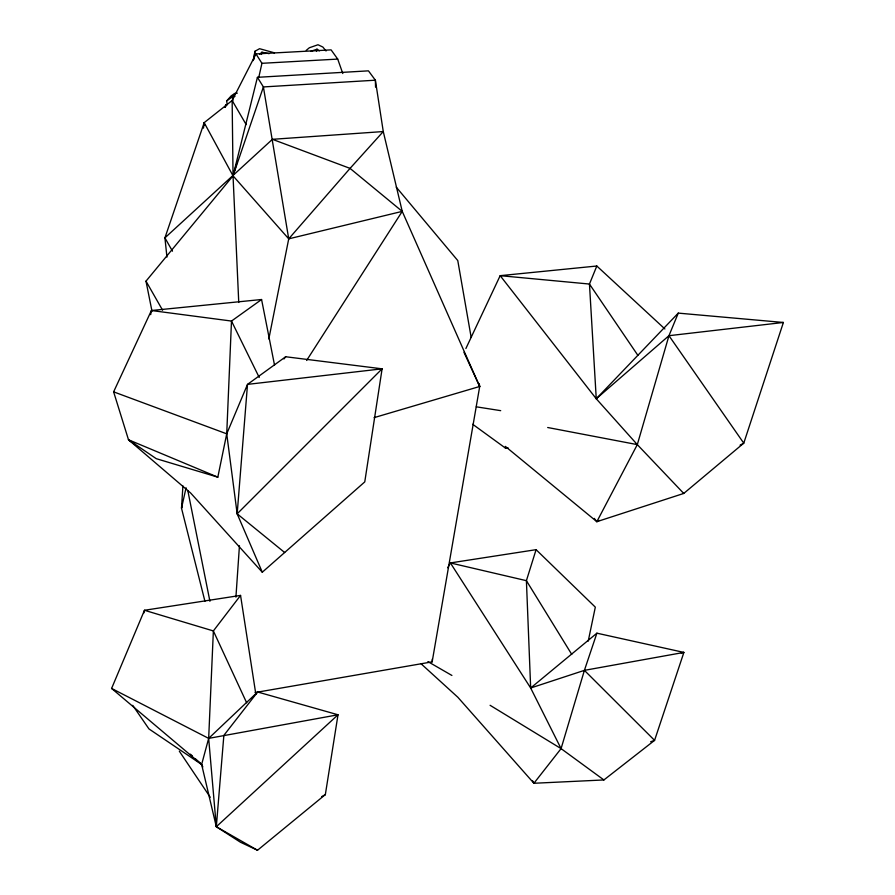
<?xml version="1.0" encoding="UTF-8"?>
<svg xmlns="http://www.w3.org/2000/svg" width="895" height="895" viewBox="0 0 895 895"><rect width="100%" height="100%" fill="white"/><g stroke="black" fill="none" stroke-linecap="round" stroke-linejoin="round"><path stroke-width="1.34" d="M261.575 299.512L151.4 310.52L113.62 391.853L128.5 439.769L156.245 458.665L217.821 477.158L226.726 433.829L231.492 321.059L261.575 299.512L274.53 365.16M182.916 485.895L181.506 508.181L204.933 601.283M255.12 692.551L432.151 661.864L432.33 659.078M235.922 597.133L239.446 545.771M262.291 572.218L237.164 513.819L247.512 384.38L285.673 356.747L382.098 368.829L364.768 481.89L262.291 572.218L190.635 493L128.5 439.769L217.821 477.158M253.251 60.603L254.952 51.272L259.572 48.699L274.485 52.839M254.023 59.148L254.952 51.272M203.478 128.153L204.183 122.66L232.152 100.508L255.97 53.924L331.105 49.874L337.717 59.092L342.807 73.535M325.344 794.592L338.008 714.781L257.637 691.992L208.669 738.375L201.632 764.487L216.321 826.723L240.419 842.217L257.514 850.25L325.344 794.592L321.708 796.639M432.151 661.864L479.709 386.472L479.228 383.731M150.673 314.648L151.4 310.52L231.492 321.059L259.226 377.466M268.824 338.97L288.727 238.842L263.398 86.938L257.424 77.317L368.449 70.85L375.374 80.203L383.273 131.554L402.235 211.377L479.709 386.472L374.054 417.652M588.228 641.133L595.32 607.146L536.083 549.675L450.398 562.933L447.668 567.743M261.474 54.438L261.944 52.201L269.082 53.666M186.07 487.775L181.506 508.181L182.244 505.496M258.89 76.869L261.944 63.31L255.97 53.924M143.849 612.985L144.475 610.278L240.554 595.41L255.847 694.251M257.424 77.317L233.036 175.834L238.752 302.465M316.483 51.407L317.043 49.18L319.347 50.892M594.28 518.406L596.853 521.673L637.307 444.614L668.957 335.692L678.276 313.116L783.393 322.469L743.767 443.17L683.746 493.447L596.853 521.673L505.362 446.415L505.451 448.093L508.147 447.947M236.571 163.953L233.036 175.834L145.997 281.153L152.005 311.247M532.614 780.832L533.923 783.27L561.075 748.623L584.401 670.355L596.898 633.179L683.892 652.41L654.581 740.366L603.901 779.948L533.923 783.27L457.837 697.25L421.064 663.766M536.083 549.675L526.405 580.676L530.668 688.009L561.075 748.623L603.901 779.948M172.466 251.171L164.926 237.846L272.427 139.318L350.057 168.383L402.235 211.377L288.727 238.842L233.036 175.834L204.183 122.66L164.926 237.846L166.951 257.111M225.26 107.411L226.166 104.816L224.746 107.12M664.895 328.968L596.82 266.016L589.458 284.051L596.26 398.767L637.307 444.614L683.746 493.447M237.164 513.819L226.726 433.829L247.512 384.38L382.098 368.829L237.164 513.819L284.655 552.506M202.863 766.959L201.632 764.487L111.606 688.445L144.475 610.278L213.368 630.941L246.651 702.776M225.048 107.221L226.166 104.816M465.892 348.524L500.171 275.671L596.82 266.016M306.638 360.461L402.235 211.377M237.32 93.136L234.826 93.472L232.297 96.805L226.659 100.945L227.24 104.872M283.995 358.951L285.673 356.747M240.554 595.41L213.368 630.941L208.669 738.375L216.321 826.723L257.514 850.25M257.637 691.992L223.862 735.366L216.321 826.723L338.008 714.781L208.669 738.375L111.606 688.445M288.727 238.842L350.057 168.383L383.273 131.554L272.427 139.318M226.659 100.945L231.212 95.843L234.826 93.472M637.855 355.315L589.458 284.051L500.171 275.671L596.26 398.767L678.276 313.116M259.718 54.17L261.944 52.201M596.26 398.767L668.957 335.692L783.393 322.469M306.213 50.411L309.334 47.771L317.993 44.75L322.871 47.055L326.026 50.993M571.748 654.39L526.405 580.676L450.398 562.933L530.668 688.009L596.898 633.179M596.853 521.673L599.303 520.375M740.098 445.139L743.767 443.17L668.957 335.692M650.643 741.765L654.581 740.366L584.401 670.355L530.668 688.009M310.833 51.351L317.043 49.18M681.173 652.902L683.892 652.41L584.401 670.355M234.926 96.414L232.297 96.805L232.89 100.766M261.944 63.31L337.717 59.092M476.308 406.822L500.697 410.66M547.695 427.508L637.307 444.614M113.62 391.853L226.726 433.829M427.899 661.595L451.908 675.456M490.091 705.294L561.075 748.623M472.694 424.275L505.451 448.093M128.5 439.769L135.257 444.748M190.389 754.172L192.436 756.04M195.502 758.859L201.632 764.487L148.95 728.91L132.706 705.338M396.239 187.144L457.77 260.557L471.128 337.202M179.324 751.185L210.258 797.277M246.181 124.595L232.152 100.508L233.036 175.834L263.398 86.938L375.374 80.203L375.553 87.139M145.997 281.153L162.599 310.218M463.946 352.272L479.709 386.472M187.793 490.482L209.922 601.306M204.183 122.66L204.507 125.334"/></g></svg>
